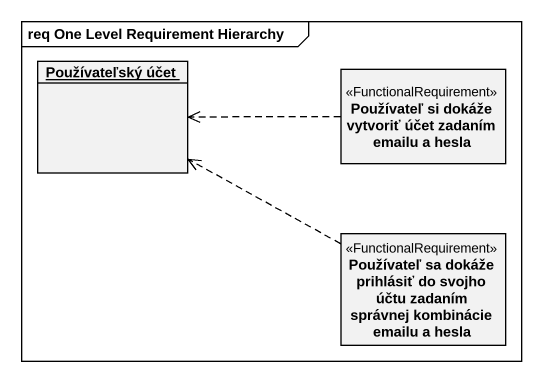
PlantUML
@startuml
mainframe req One Level Requirement Hierarchy
hide circle
hide empty members
object "Používateľský účet" as Používateľský_účet
class "Používateľ si dokáže vytvoriť účet zadaním emailu a hesla" as Používateľ_si_dokáže <<FunctionalRequirement>>
class "Používateľ sa dokáže prihlásiť do svojho účtu zadaním správnej kombinácie emailu a hesla" as Používateľ_sa_dokáže <<FunctionalRequirement>>
Používateľ_si_dokáže .left.> Používateľský_účet
Používateľ_sa_dokáže .left.> Používateľský_účet
@enduml
